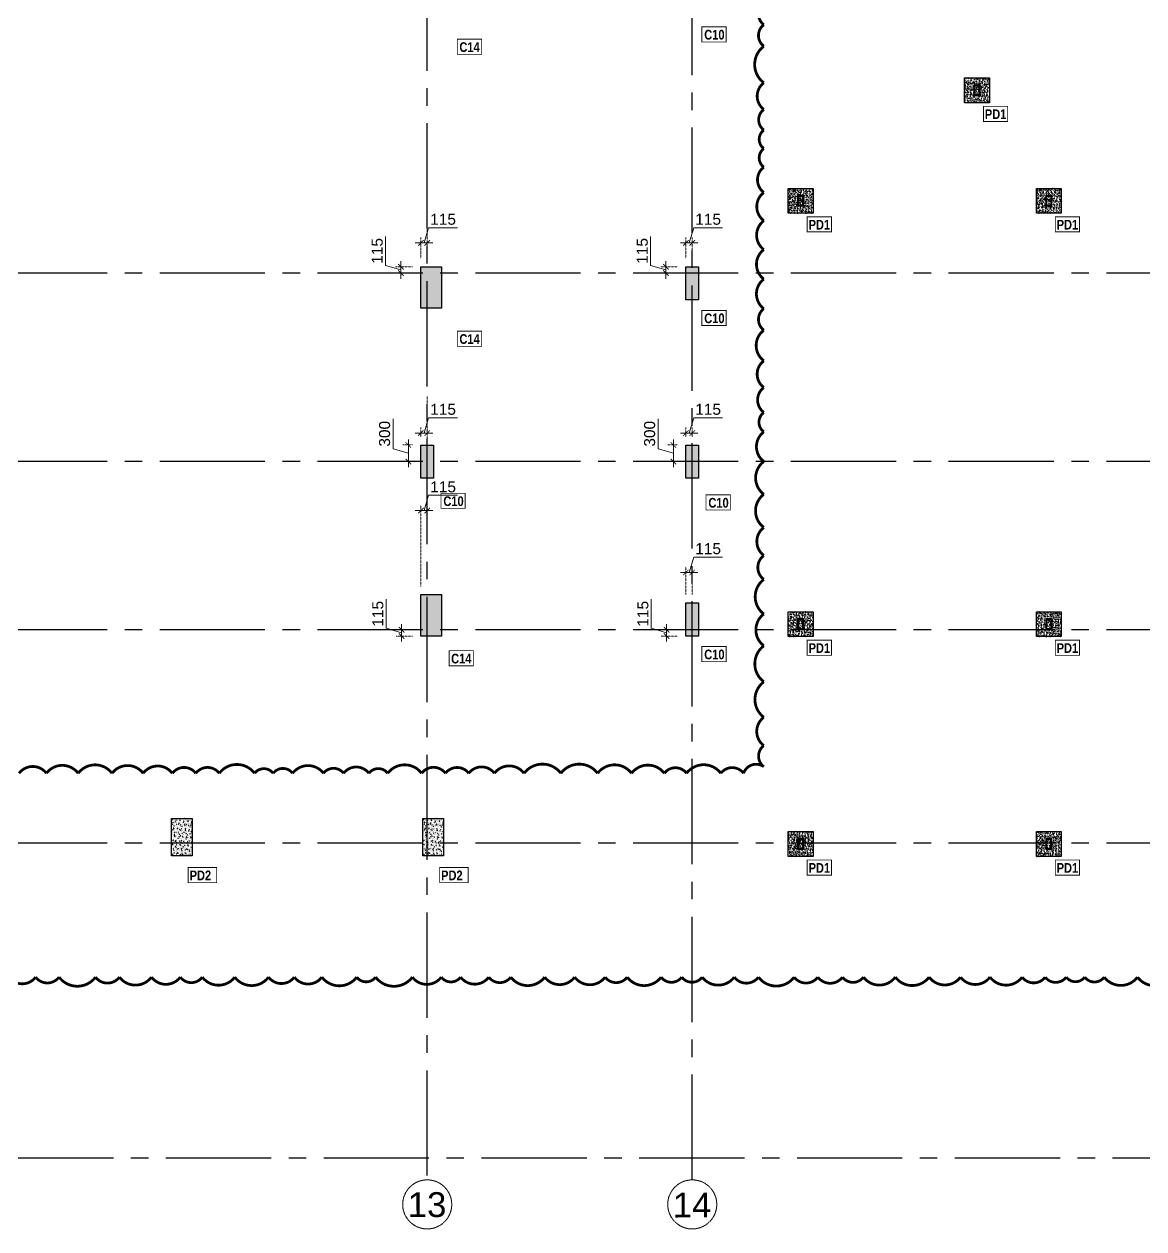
# Model space of a CAD drawing. Header units: millimetres. Extents: x 149548 to 2112824, y -1657616 to -1354760.
# Drawn here: x 1845291 to 1865572, y -1628192 to -1606380 of the extents above; entities that cross this region are included whole.
import ezdxf

# ---------------------------------------------------------------- set-up
doc = ezdxf.new("R2010")
doc.units = ezdxf.units.MM
doc.header["$MEASUREMENT"] = 0
doc.header["$PDMODE"] = 98
for name, pattern in [('ACAD_ISO02W100', [15, 12, -3]), ('CENTER2', [28.575, 19.05, -3.175, 3.175, -3.175]), ('HIDDEN', [0.375, 0.25, -0.125])]:
    doc.linetypes.add(name, pattern=pattern)
for name, color, linetype, lineweight in [('CENTER_LINE', 8, 'CENTER2', 25), ('DIMENSION_MOFA', 62, 'HIDDEN', 15), ('GRID', 252, 'ACAD_ISO02W100', 9), ('s-dm', 171, 'Continuous', 15), ('TXT', 255, 'Continuous', 5)]:
    doc.layers.add(name, color=color, linetype=linetype, lineweight=lineweight)
for name, color, linetype in [('F10', 72, 'Continuous'), ('Hatch', 8, 'Continuous'), ('STEEL STRUCTURE', 6, 'Continuous'), ('STR.COLUMN', 1, 'Continuous')]:
    doc.layers.add(name, color=color, linetype=linetype)
doc.styles.add('1-100', font='arial.ttf', dxfattribs={"height": 400})
doc.styles.add('G3-TEXT', font='ARIALNB.TTF', dxfattribs={"height": 3})
doc.styles.get("Standard").update_dxf_attribs({"font": 'arial.ttf'})
doc.dimstyles.new('Dim 1_100', dxfattribs={"dimscale": 100, "dimtxt": 2, "dimasz": 1, "dimexe": 1, "dimexo": 1.5, "dimgap": 0.5, "dimtad": 1, "dimdec": 0, "dimrnd": 5, "dimzin": 0, "dimdsep": 46, "dimtxsty": 'Standard', "dimblk": 'ARCHTICK', "dimcen": 0, "dimdle": 1, "dimclrd": 256, "dimclre": 256, "dimclrt": 256, "dimadec": 0, "dimazin": 0, "dimtfac": 0.8, "dimtdec": 0, "dimtmove": 1, "dimatfit": 0, "dimfxl": 1.5, "dimtolj": 1, "dimtzin": 0, "dimlwd": -1, "dimlwe": -1, "dimarcsym": 1})

# ---------------------------------------------------------------- blocks, each defined once
blk = doc.blocks.new('PD1')
at = {"layer": 'Hatch'}
h = blk.add_hatch(dxfattribs=at)
h.set_pattern_fill('AR-CONC', color=256, scale=10, angle=180)
h.set_pattern_definition([(230, (-133830.726, -48148.44), (-71.7260183, 6.2752135), [7.5, -82.5]), (175, (-133830.726, -48148.44), (13.8751334, -75.2192134), [6, -66]), (280.4514445, (-133836.7, -48147.92), (-57.8508847, -68.9439991), [6.3740192, -70.1142112]), (226.1842, (-133830.73, -48168.44), (-106.724133, 16.551928), [11.25, -123.75]), (276.6356355, (-133839.62, -48167.06), (-93.4661946, -97.41186), [9.561034, -105.171376]), (171.184164, (-133830.73, -48168.44), (-93.4661945, -97.41186), [9, -99]), (201, (-133840.726, -48163.44), (-59.6907052, 40.261889), [7.5, -82.5]), (146, (-133840.726, -48163.44), (-24.3315332, -72.5150045), [6, -66]), (251.4514447, (-133845.7, -48160.085), (-84.0222377, -32.2531153), [6.374019, -70.1142112]), (217.5, (-133830.726, -48148.44), (-1.21598553, -33.28938538), [0, -65.2, 0, -67, 0, -66.25]), (187.5, (-133830.726, -48148.44), (-26.30695374, -39.4411712), [0, -38.2, 0, -63.7, 0, -25.25]), (147.5, (-133808.426, -48148.44), (-53.38224362, 2.25548717), [0, -25, 0, -78, 0, -103.5]), (137.5, (-133798.426, -48148.44), (-58.3186169, -10.0104982), [0, -32.5, 0, -51.8, 0, -73.5])])
h.paths.add_polyline_path([(1855321, -1647122), (1855321, -1647572), (1855771, -1647572), (1855771, -1647122)])
at = {"layer": 'STR.COLUMN', "color": 3}
blk.add_lwpolyline([(1855321, -1647122), (1855771, -1647122), (1855771, -1647572), (1855321, -1647572)], close=True, dxfattribs=at)
blk = doc.blocks.new('Through Column')
at = {"layer": 'STR.COLUMN', "transparency": 33554687}
h = blk.add_hatch(color=256, dxfattribs=at)
h.dxf.hatch_style = 1
h.paths.add_polyline_path([(1978593, -1509294), (1978968, -1509294), (1978968, -1508544), (1978593, -1508544)])
h = blk.add_hatch(color=256, dxfattribs=at)
h.dxf.hatch_style = 1
h.paths.add_polyline_path([(1983393, -1508544), (1983393, -1509144), (1983623, -1509144), (1983623, -1508544)])
h = blk.add_hatch(color=256, dxfattribs=at)
h.dxf.hatch_style = 1
h.paths.add_polyline_path([(1978593, -1511771), (1978593, -1512371), (1978823, -1512371), (1978823, -1511771)])
h = blk.add_hatch(color=256, dxfattribs=at)
h.dxf.hatch_style = 1
h.paths.add_polyline_path([(1983393, -1511771), (1983393, -1512371), (1983623, -1512371), (1983623, -1511771)])
h = blk.add_hatch(color=256, dxfattribs=at)
h.dxf.hatch_style = 1
h.paths.add_polyline_path([(1978593, -1515229), (1978968, -1515229), (1978968, -1514479), (1978593, -1514479)])
h = blk.add_hatch(color=256, dxfattribs=at)
h.dxf.hatch_style = 1
h.paths.add_polyline_path([(1983393, -1514629), (1983393, -1515229), (1983623, -1515229), (1983623, -1514629)])
at = {"layer": 'STR.COLUMN', "color": 5}
for points in [[(1978593, -1508544), (1978968, -1508544), (1978968, -1509294), (1978593, -1509294), (1978593, -1508544)], [(1983393, -1508544), (1983623, -1508544), (1983623, -1509144), (1983393, -1509144), (1983393, -1508544)], [(1978593, -1511771), (1978823, -1511771), (1978823, -1512371), (1978593, -1512371), (1978593, -1511771)], [(1983393, -1511771), (1983623, -1511771), (1983623, -1512371), (1983393, -1512371), (1983393, -1511771)], [(1978593, -1514479), (1978968, -1514479), (1978968, -1515229), (1978593, -1515229), (1978593, -1514479)], [(1983393, -1514629), (1983623, -1514629), (1983623, -1515229), (1983393, -1515229), (1983393, -1514629)]]:
    blk.add_lwpolyline(points, dxfattribs=at)
blk = doc.blocks.new('SSS')
at = {"layer": 'STEEL STRUCTURE'}
h = blk.add_hatch(color=2, dxfattribs=at)
h.dxf.hatch_style = 1
h.paths.add_polyline_path([(1251002, -1044359), (1250902, -1044359), (1250902, -1044559), (1251002, -1044559)])
h.paths.add_polyline_path([(1250986, -1044375), (1250986, -1044543), (1250918, -1044543), (1250918, -1044375)], flags=16)
h = blk.add_hatch(color=2, dxfattribs=at)
h.dxf.hatch_style = 1
h.paths.add_polyline_path([(1247809, -1046359), (1247709, -1046359), (1247709, -1046559), (1247809, -1046559)])
h.paths.add_polyline_path([(1247793, -1046375), (1247793, -1046543), (1247725, -1046543), (1247725, -1046375)], flags=16)
h = blk.add_hatch(color=2, dxfattribs=at)
h.dxf.hatch_style = 1
h.paths.add_polyline_path([(1252302, -1046359), (1252202, -1046359), (1252202, -1046559), (1252302, -1046559)])
h.paths.add_polyline_path([(1252286, -1046375), (1252286, -1046543), (1252218, -1046543), (1252218, -1046375)], flags=16)
h = blk.add_hatch(color=2, dxfattribs=at)
h.dxf.hatch_style = 1
h.paths.add_polyline_path([(1247809, -1054024), (1247709, -1054024), (1247709, -1054224), (1247809, -1054224)])
h.paths.add_polyline_path([(1247793, -1054040), (1247793, -1054208), (1247725, -1054208), (1247725, -1054040)], flags=16)
h = blk.add_hatch(color=2, dxfattribs=at)
h.dxf.hatch_style = 1
h.paths.add_polyline_path([(1252302, -1054024), (1252202, -1054024), (1252202, -1054224), (1252302, -1054224)])
h.paths.add_polyline_path([(1252286, -1054040), (1252286, -1054208), (1252218, -1054208), (1252218, -1054040)], flags=16)
h = blk.add_hatch(color=2, dxfattribs=at)
h.dxf.hatch_style = 1
h.paths.add_polyline_path([(1247809, -1058004), (1247709, -1058004), (1247709, -1058204), (1247809, -1058204)])
h.paths.add_polyline_path([(1247793, -1058020), (1247793, -1058188), (1247725, -1058188), (1247725, -1058020)], flags=16)
h = blk.add_hatch(color=2, dxfattribs=at)
h.dxf.hatch_style = 1
h.paths.add_polyline_path([(1252302, -1058004), (1252202, -1058004), (1252202, -1058204), (1252302, -1058204)])
h.paths.add_polyline_path([(1252286, -1058020), (1252286, -1058188), (1252218, -1058188), (1252218, -1058020)], flags=16)
at = {"layer": 'STEEL STRUCTURE', "color": 2}
for points in [[(1251002, -1044359), (1251002, -1044559), (1250902, -1044559), (1250902, -1044359), (1251002, -1044359)], [(1247809, -1046359), (1247809, -1046559), (1247709, -1046559), (1247709, -1046359), (1247809, -1046359)], [(1252302, -1046359), (1252302, -1046559), (1252202, -1046559), (1252202, -1046359), (1252302, -1046359)], [(1247809, -1054024), (1247809, -1054224), (1247709, -1054224), (1247709, -1054024), (1247809, -1054024)], [(1252302, -1054024), (1252302, -1054224), (1252202, -1054224), (1252202, -1054024), (1252302, -1054024)], [(1247809, -1058004), (1247809, -1058204), (1247709, -1058204), (1247709, -1058004), (1247809, -1058004)], [(1252302, -1058004), (1252302, -1058204), (1252202, -1058204), (1252202, -1058004), (1252302, -1058004)]]:
    blk.add_lwpolyline(points, dxfattribs=at)
for points in [[(1250986, -1044375), (1250986, -1044543), (1250918, -1044543), (1250918, -1044375)], [(1247793, -1046375), (1247793, -1046543), (1247725, -1046543), (1247725, -1046375)], [(1252286, -1046375), (1252286, -1046543), (1252218, -1046543), (1252218, -1046375)], [(1247793, -1054040), (1247793, -1054208), (1247725, -1054208), (1247725, -1054040)], [(1252286, -1054040), (1252286, -1054208), (1252218, -1054208), (1252218, -1054040)], [(1247793, -1058020), (1247793, -1058188), (1247725, -1058188), (1247725, -1058020)], [(1252286, -1058020), (1252286, -1058188), (1252218, -1058188), (1252218, -1058020)]]:
    blk.add_lwpolyline(points, close=True, dxfattribs=at)
blk = doc.blocks.new('FIRST FLOOR COLUMNS')
at = {"layer": 'CENTER_LINE', "ltscale": 100}
for p, q in [((56005, -28128), (56005, 17663)), ((60805, -28206), (60805, 17638)), ((90214, -11790), (-4699, -11790)), ((90214, -15202), (-4737, -15202)), ((90214, -18245), (-4699, -18245)), ((90214, -22110), (-4699, -22110)), ((90326, -27810), (-4586, -27810))]:
    blk.add_line(p, q, dxfattribs=at)
at = {"layer": 'GRID', "ltscale": 0.3}
for centre in [(56005, -28650), (60805, -28650)]:
    blk.add_circle(centre, 444, dxfattribs=at)
at = {"layer": 'GRID', "ltscale": 0.3, "style": '1-100', "oblique": 0}
for s, p in [('13', (55653, -28879)), ('14', (60453, -28887))]:
    blk.add_text(s, height=450, rotation=0.0553, dxfattribs=at).set_placement(p)
blk = doc.blocks.new('_ArchTick')
at = {"color": 0, "linetype": 'ByBlock', "const_width": 0.15}
blk.add_lwpolyline([(-0.5, -0.5), (0.5, 0.5)], dxfattribs=at)
blk = doc.blocks.new('*D564')
at = {"layer": 'Defpoints', "color": 0}
for p in [(1852592, -1609843), (1852592, -1610343), (1852477, -1610774)]:
    blk.add_point(p, dxfattribs=at)
at = {"layer": 's-dm'}
for p, q in [((1852618, -1610066), (1852535, -1610343)), ((1853142, -1610066), (1852618, -1610066)), ((1852477, -1610343), (1852377, -1610343)), ((1852477, -1610343), (1852592, -1610343)), ((1852592, -1610343), (1852692, -1610343))]:
    blk.add_line(p, q, dxfattribs=at)
at = {"layer": 's-dm', "linetype": 'HIDDEN'}
for p, q in [((1852592, -1609993), (1852592, -1610443)), ((1852477, -1610624), (1852477, -1610243))]:
    blk.add_line(p, q, dxfattribs=at)
at = {"layer": 's-dm', "xscale": 100, "yscale": 100, "zscale": 100}
blk.add_blockref('_ArchTick', (1852477, -1610343), dxfattribs=at)
at = {"layer": 's-dm', "xscale": 100, "yscale": 100, "zscale": 100, "rotation": 180}
blk.add_blockref('_ArchTick', (1852592, -1610343), dxfattribs=at)
at = {"layer": 's-dm', "insert": (1852880, -1609914), "char_height": 200, "attachment_point": 5}
blk.add_mtext('\\A1;115', dxfattribs=at)
blk = doc.blocks.new('*D565')
at = {"layer": 'Defpoints', "color": 0}
for p in [(1857392, -1610343), (1857277, -1610774), (1857392, -1610774)]:
    blk.add_point(p, dxfattribs=at)
at = {"layer": 's-dm'}
for p, q in [((1857418, -1610066), (1857335, -1610343)), ((1857942, -1610066), (1857418, -1610066)), ((1857277, -1610343), (1857177, -1610343)), ((1857277, -1610343), (1857392, -1610343)), ((1857392, -1610343), (1857492, -1610343))]:
    blk.add_line(p, q, dxfattribs=at)
at = {"layer": 's-dm', "linetype": 'HIDDEN'}
for p, q in [((1857277, -1610624), (1857277, -1610243)), ((1857392, -1610624), (1857392, -1610243))]:
    blk.add_line(p, q, dxfattribs=at)
at = {"layer": 's-dm', "xscale": 100, "yscale": 100, "zscale": 100}
blk.add_blockref('_ArchTick', (1857277, -1610343), dxfattribs=at)
at = {"layer": 's-dm', "xscale": 100, "yscale": 100, "zscale": 100, "rotation": 180}
blk.add_blockref('_ArchTick', (1857392, -1610343), dxfattribs=at)
at = {"layer": 's-dm', "insert": (1857680, -1609914), "char_height": 200, "attachment_point": 5}
blk.add_mtext('\\A1;115', dxfattribs=at)
blk = doc.blocks.new('*D579')
at = {"layer": 'Defpoints', "color": 0}
for p in [(1852592, -1615188), (1852592, -1615590), (1852477, -1616709)]:
    blk.add_point(p, dxfattribs=at)
at = {"layer": 's-dm'}
for p, q in [((1852618, -1614911), (1852535, -1615188)), ((1853142, -1614911), (1852618, -1614911)), ((1852477, -1615188), (1852377, -1615188)), ((1852477, -1615188), (1852592, -1615188)), ((1852592, -1615188), (1852692, -1615188))]:
    blk.add_line(p, q, dxfattribs=at)
at = {"layer": 's-dm', "linetype": 'HIDDEN'}
for p, q in [((1852477, -1616559), (1852477, -1615088)), ((1852592, -1615440), (1852592, -1615088))]:
    blk.add_line(p, q, dxfattribs=at)
at = {"layer": 's-dm', "xscale": 100, "yscale": 100, "zscale": 100}
blk.add_blockref('_ArchTick', (1852477, -1615188), dxfattribs=at)
at = {"layer": 's-dm', "xscale": 100, "yscale": 100, "zscale": 100, "rotation": 180}
blk.add_blockref('_ArchTick', (1852592, -1615188), dxfattribs=at)
at = {"layer": 's-dm', "insert": (1852880, -1614759), "char_height": 200, "attachment_point": 5}
blk.add_mtext('\\A1;115', dxfattribs=at)
blk = doc.blocks.new('*D580')
at = {"layer": 'Defpoints', "color": 0}
for p in [(1857392, -1616307), (1857277, -1616859), (1857392, -1616859)]:
    blk.add_point(p, dxfattribs=at)
at = {"layer": 's-dm'}
for p, q in [((1857418, -1616030), (1857335, -1616307)), ((1857942, -1616030), (1857418, -1616030)), ((1857277, -1616307), (1857177, -1616307)), ((1857277, -1616307), (1857392, -1616307)), ((1857392, -1616307), (1857492, -1616307))]:
    blk.add_line(p, q, dxfattribs=at)
at = {"layer": 's-dm', "linetype": 'HIDDEN'}
for p, q in [((1857277, -1616709), (1857277, -1616207)), ((1857392, -1616709), (1857392, -1616207))]:
    blk.add_line(p, q, dxfattribs=at)
at = {"layer": 's-dm', "xscale": 100, "yscale": 100, "zscale": 100}
blk.add_blockref('_ArchTick', (1857277, -1616307), dxfattribs=at)
at = {"layer": 's-dm', "xscale": 100, "yscale": 100, "zscale": 100, "rotation": 180}
blk.add_blockref('_ArchTick', (1857392, -1616307), dxfattribs=at)
at = {"layer": 's-dm', "insert": (1857680, -1615878), "char_height": 200, "attachment_point": 5}
blk.add_mtext('\\A1;115', dxfattribs=at)
blk = doc.blocks.new('*D595')
at = {"layer": 'Defpoints', "color": 0}
for p in [(1852128, -1617459), (1852477, -1617344), (1852477, -1617459)]:
    blk.add_point(p, dxfattribs=at)
at = {"layer": 's-dm'}
for p, q in [((1851851, -1616793), (1851851, -1617318)), ((1851851, -1617318), (1852128, -1617401)), ((1852128, -1617344), (1852128, -1617244)), ((1852128, -1617344), (1852128, -1617459)), ((1852128, -1617459), (1852128, -1617559))]:
    blk.add_line(p, q, dxfattribs=at)
at = {"layer": 's-dm', "linetype": 'HIDDEN'}
for p, q in [((1852327, -1617344), (1852028, -1617344)), ((1852327, -1617459), (1852028, -1617459))]:
    blk.add_line(p, q, dxfattribs=at)
at = {"layer": 's-dm', "xscale": 100, "yscale": 100, "zscale": 100}
for p, rotation in [((1852128, -1617344), 270), ((1852128, -1617459), 90)]:
    blk.add_blockref('_ArchTick', p, dxfattribs=dict(at, rotation=rotation))
at = {"layer": 's-dm', "insert": (1851699, -1617056), "char_height": 200, "attachment_point": 5, "rotation": 90}
blk.add_mtext('\\A1;115', dxfattribs=at)
blk = doc.blocks.new('*D596')
at = {"layer": 'Defpoints', "color": 0}
for p in [(1856928, -1617459), (1857277, -1617344), (1857277, -1617459)]:
    blk.add_point(p, dxfattribs=at)
at = {"layer": 's-dm'}
for p, q in [((1856651, -1616793), (1856651, -1617318)), ((1856651, -1617318), (1856928, -1617401)), ((1856928, -1617344), (1856928, -1617244)), ((1856928, -1617344), (1856928, -1617459)), ((1856928, -1617459), (1856928, -1617559))]:
    blk.add_line(p, q, dxfattribs=at)
at = {"layer": 's-dm', "linetype": 'HIDDEN'}
for p, q in [((1857127, -1617344), (1856828, -1617344)), ((1857127, -1617459), (1856828, -1617459))]:
    blk.add_line(p, q, dxfattribs=at)
at = {"layer": 's-dm', "xscale": 100, "yscale": 100, "zscale": 100}
for p, rotation in [((1856928, -1617344), 270), ((1856928, -1617459), 90)]:
    blk.add_blockref('_ArchTick', p, dxfattribs=dict(at, rotation=rotation))
at = {"layer": 's-dm', "insert": (1856499, -1617056), "char_height": 200, "attachment_point": 5, "rotation": 90}
blk.add_mtext('\\A1;115', dxfattribs=at)
blk = doc.blocks.new('*D597')
at = {"layer": 'Defpoints', "color": 0}
for p in [(1852592, -1612968), (1852592, -1613784), (1852477, -1614000)]:
    blk.add_point(p, dxfattribs=at)
at = {"layer": 's-dm', "linetype": 'HIDDEN'}
for p, q in [((1852592, -1613118), (1852592, -1613884)), ((1852477, -1613850), (1852477, -1613684))]:
    blk.add_line(p, q, dxfattribs=at)
at = {"layer": 's-dm'}
for p, q in [((1852618, -1613507), (1852535, -1613784)), ((1853142, -1613507), (1852618, -1613507)), ((1852477, -1613784), (1852377, -1613784)), ((1852477, -1613784), (1852592, -1613784)), ((1852592, -1613784), (1852692, -1613784))]:
    blk.add_line(p, q, dxfattribs=at)
at = {"layer": 's-dm', "xscale": 100, "yscale": 100, "zscale": 100}
blk.add_blockref('_ArchTick', (1852477, -1613784), dxfattribs=at)
at = {"layer": 's-dm', "xscale": 100, "yscale": 100, "zscale": 100, "rotation": 180}
blk.add_blockref('_ArchTick', (1852592, -1613784), dxfattribs=at)
at = {"layer": 's-dm', "insert": (1852880, -1613355), "char_height": 200, "attachment_point": 5}
blk.add_mtext('\\A1;115', dxfattribs=at)
blk = doc.blocks.new('*D598')
at = {"layer": 'Defpoints', "color": 0}
for p in [(1852477, -1614000), (1851227, -1614300), (1852251, -1614300)]:
    blk.add_point(p, dxfattribs=at)
at = {"layer": 's-dm'}
for p, q in [((1851973, -1613526), (1851973, -1614067)), ((1851973, -1614067), (1852251, -1614150)), ((1852251, -1614000), (1852251, -1613900)), ((1852251, -1614000), (1852251, -1614300)), ((1852251, -1614300), (1852251, -1614400))]:
    blk.add_line(p, q, dxfattribs=at)
at = {"layer": 's-dm', "linetype": 'HIDDEN'}
for p, q in [((1852327, -1614000), (1852151, -1614000)), ((1851377, -1614300), (1852351, -1614300))]:
    blk.add_line(p, q, dxfattribs=at)
at = {"layer": 's-dm', "xscale": 100, "yscale": 100, "zscale": 100}
for p, rotation in [((1852251, -1614000), 270), ((1852251, -1614300), 90)]:
    blk.add_blockref('_ArchTick', p, dxfattribs=dict(at, rotation=rotation))
at = {"layer": 's-dm', "insert": (1851821, -1613797), "char_height": 200, "attachment_point": 5, "rotation": 90}
blk.add_mtext('\\A1;300', dxfattribs=at)
blk = doc.blocks.new('*D599')
at = {"layer": 'Defpoints', "color": 0}
for p in [(1857392, -1613784), (1857277, -1614000), (1857392, -1614000)]:
    blk.add_point(p, dxfattribs=at)
at = {"layer": 's-dm'}
for p, q in [((1857418, -1613507), (1857335, -1613784)), ((1857942, -1613507), (1857418, -1613507)), ((1857277, -1613784), (1857177, -1613784)), ((1857277, -1613784), (1857392, -1613784)), ((1857392, -1613784), (1857492, -1613784))]:
    blk.add_line(p, q, dxfattribs=at)
at = {"layer": 's-dm', "linetype": 'HIDDEN'}
for p, q in [((1857277, -1613850), (1857277, -1613684)), ((1857392, -1613850), (1857392, -1613684))]:
    blk.add_line(p, q, dxfattribs=at)
at = {"layer": 's-dm', "xscale": 100, "yscale": 100, "zscale": 100}
blk.add_blockref('_ArchTick', (1857277, -1613784), dxfattribs=at)
at = {"layer": 's-dm', "xscale": 100, "yscale": 100, "zscale": 100, "rotation": 180}
blk.add_blockref('_ArchTick', (1857392, -1613784), dxfattribs=at)
at = {"layer": 's-dm', "insert": (1857680, -1613355), "char_height": 200, "attachment_point": 5}
blk.add_mtext('\\A1;115', dxfattribs=at)
blk = doc.blocks.new('*D600')
at = {"layer": 'Defpoints', "color": 0}
for p in [(1857277, -1614000), (1857051, -1614300), (1857277, -1614300)]:
    blk.add_point(p, dxfattribs=at)
at = {"layer": 's-dm'}
for p, q in [((1856773, -1613526), (1856773, -1614067)), ((1856773, -1614067), (1857051, -1614150)), ((1857051, -1614000), (1857051, -1613900)), ((1857051, -1614000), (1857051, -1614300)), ((1857051, -1614300), (1857051, -1614400))]:
    blk.add_line(p, q, dxfattribs=at)
at = {"layer": 's-dm', "linetype": 'HIDDEN'}
for p, q in [((1857127, -1614000), (1856951, -1614000)), ((1857127, -1614300), (1856951, -1614300))]:
    blk.add_line(p, q, dxfattribs=at)
at = {"layer": 's-dm', "xscale": 100, "yscale": 100, "zscale": 100}
for p, rotation in [((1857051, -1614000), 270), ((1857051, -1614300), 90)]:
    blk.add_blockref('_ArchTick', p, dxfattribs=dict(at, rotation=rotation))
at = {"layer": 's-dm', "insert": (1856621, -1613797), "char_height": 200, "attachment_point": 5, "rotation": 90}
blk.add_mtext('\\A1;300', dxfattribs=at)
blk = doc.blocks.new('*D609')
at = {"layer": 'Defpoints', "color": 0}
for p in [(1852477, -1610774), (1852116, -1610889), (1852477, -1610889)]:
    blk.add_point(p, dxfattribs=at)
at = {"layer": 's-dm'}
for p, q in [((1851839, -1610223), (1851839, -1610748)), ((1851839, -1610748), (1852116, -1610831)), ((1852116, -1610774), (1852116, -1610674)), ((1852116, -1610774), (1852116, -1610889)), ((1852116, -1610889), (1852116, -1610989))]:
    blk.add_line(p, q, dxfattribs=at)
at = {"layer": 's-dm', "linetype": 'HIDDEN'}
for p, q in [((1852327, -1610774), (1852016, -1610774)), ((1852327, -1610889), (1852016, -1610889))]:
    blk.add_line(p, q, dxfattribs=at)
at = {"layer": 's-dm', "xscale": 100, "yscale": 100, "zscale": 100}
for p, rotation in [((1852116, -1610774), 270), ((1852116, -1610889), 90)]:
    blk.add_blockref('_ArchTick', p, dxfattribs=dict(at, rotation=rotation))
at = {"layer": 's-dm', "insert": (1851687, -1610486), "char_height": 200, "attachment_point": 5, "rotation": 90}
blk.add_mtext('\\A1;115', dxfattribs=at)
blk = doc.blocks.new('*D610')
at = {"layer": 'Defpoints', "color": 0}
for p in [(1857277, -1610774), (1856916, -1610889), (1857277, -1610889)]:
    blk.add_point(p, dxfattribs=at)
at = {"layer": 's-dm'}
for p, q in [((1856639, -1610223), (1856639, -1610748)), ((1856639, -1610748), (1856916, -1610831)), ((1856916, -1610774), (1856916, -1610674)), ((1856916, -1610774), (1856916, -1610889)), ((1856916, -1610889), (1856916, -1610989))]:
    blk.add_line(p, q, dxfattribs=at)
at = {"layer": 's-dm', "linetype": 'HIDDEN'}
for p, q in [((1857127, -1610774), (1856816, -1610774)), ((1857127, -1610889), (1856816, -1610889))]:
    blk.add_line(p, q, dxfattribs=at)
at = {"layer": 's-dm', "xscale": 100, "yscale": 100, "zscale": 100}
for p, rotation in [((1856916, -1610774), 270), ((1856916, -1610889), 90)]:
    blk.add_blockref('_ArchTick', p, dxfattribs=dict(at, rotation=rotation))
at = {"layer": 's-dm', "insert": (1856487, -1610486), "char_height": 200, "attachment_point": 5, "rotation": 90}
blk.add_mtext('\\A1;115', dxfattribs=at)

msp = doc.modelspace()

# ---------------------------------------------------------------- hatches: boundary and pattern name
at = {"layer": 'Hatch'}
h = msp.add_hatch(dxfattribs=at)
h.set_pattern_fill('AR-CONC', color=256, scale=10, angle=180)
h.set_pattern_definition([(230, (-141192.003, -21787.48), (-71.7260183, 6.2752135), [7.5, -82.5]), (175, (-141192, -21787.48), (13.8751334, -75.2192134), [6, -66]), (280.4514445, (-141197.98, -21786.96), (-57.8508847, -68.9439991), [6.3740192, -70.1142112]), (226.1842, (-141192, -21807.48), (-106.724133, 16.551928), [11.25, -123.75]), (276.6356355, (-141200.9, -21806.1), (-93.4661946, -97.41186), [9.561034, -105.171376]), (171.184164, (-141192, -21807.48), (-93.4661945, -97.41186), [9, -99]), (201, (-141202.003, -21802.48), (-59.6907052, 40.261889), [7.5, -82.5]), (146, (-141202, -21802.48), (-24.3315332, -72.5150045), [6, -66]), (251.4514447, (-141206.98, -21799.125), (-84.0222377, -32.2531153), [6.374019, -70.1142112]), (217.5, (-141192.003, -21787.48), (-1.21598553, -33.28938538), [0, -65.2, 0, -67, 0, -66.25]), (187.5, (-141192.003, -21787.48), (-26.30695374, -39.4411712), [0, -38.2, 0, -63.7, 0, -25.25]), (147.5, (-141169.703, -21787.48), (-53.38224362, 2.25548717), [0, -25, 0, -78, 0, -103.5]), (137.5, (-141159.703, -21787.48), (-58.3186169, -10.0104982), [0, -32.5, 0, -51.8, 0, -73.5])])
h.paths.add_polyline_path([(1847959.7, -1620761), (1847959.7, -1621436), (1848334.7, -1621436), (1848334.7, -1620761)])
h = msp.add_hatch(dxfattribs=at)
h.set_pattern_fill('AR-CONC', color=256, scale=10, angle=180)
h.set_pattern_definition([(230, (-136637, -21787.48), (-71.7260183, 6.2752135), [7.5, -82.5]), (175, (-136637, -21787.48), (13.8751334, -75.2192134), [6, -66]), (280.4514445, (-136642.98, -21786.96), (-57.8508847, -68.9439991), [6.3740192, -70.1142112]), (226.1842, (-136637, -21807.48), (-106.724133, 16.551928), [11.25, -123.75]), (276.6356355, (-136645.9, -21806.1), (-93.4661946, -97.41186), [9.561034, -105.171376]), (171.184164, (-136637, -21807.48), (-93.4661945, -97.41186), [9, -99]), (201, (-136647, -21802.48), (-59.6907052, 40.261889), [7.5, -82.5]), (146, (-136647, -21802.48), (-24.3315332, -72.5150045), [6, -66]), (251.4514447, (-136651.976, -21799.125), (-84.0222377, -32.2531153), [6.374019, -70.1142112]), (217.5, (-136637.002, -21787.48), (-1.21598553, -33.28938538), [0, -65.2, 0, -67, 0, -66.25]), (187.5, (-136637.002, -21787.48), (-26.30695374, -39.4411712), [0, -38.2, 0, -63.7, 0, -25.25]), (147.5, (-136614.702, -21787.48), (-53.38224362, 2.25548717), [0, -25, 0, -78, 0, -103.5]), (137.5, (-136604.7, -21787.48), (-58.3186169, -10.0104982), [0, -32.5, 0, -51.8, 0, -73.5])])
h.paths.add_polyline_path([(1852514.7, -1620761), (1852514.7, -1621436), (1852889.7, -1621436), (1852889.7, -1620761)])

# ---------------------------------------------------------------- linework, layer by layer
at = {"color": 101, "const_width": 14.8}
for points in [[(1857566.2, -1606702.7), (1857566.2, -1606429.1), (1858005.5, -1606429.1), (1858005.5, -1606702.7)], [(1853138.7, -1606927.7), (1853138.7, -1606654.1), (1853578, -1606654.1), (1853578, -1606927.7)], [(1862666.3, -1608142.3), (1862666.3, -1607868.7), (1863105.6, -1607868.7), (1863105.6, -1608142.3)], [(1859473.8, -1610142.3), (1859473.8, -1609868.7), (1859913.1, -1609868.7), (1859913.1, -1610142.3)], [(1863966.8, -1610142.3), (1863966.8, -1609868.7), (1864406.1, -1609868.7), (1864406.1, -1610142.3)], [(1857566.2, -1611837.7), (1857566.2, -1611564.1), (1858005.5, -1611564.1), (1858005.5, -1611837.7)], [(1853138.7, -1612212.7), (1853138.7, -1611939.1), (1853578, -1611939.1), (1853578, -1612212.7)], [(1852841.2, -1615147.7), (1852841.2, -1614874.1), (1853280.5, -1614874.1), (1853280.5, -1615147.7)], [(1857641.2, -1615177.1), (1857641.2, -1614903.5), (1858080.5, -1614903.5), (1858080.5, -1615177.1)], [(1859473.8, -1617807.3), (1859473.8, -1617533.7), (1859913.1, -1617533.7), (1859913.1, -1617807.3)], [(1863966.8, -1617807.3), (1863966.8, -1617533.7), (1864406.1, -1617533.7), (1864406.1, -1617807.3)], [(1852988.7, -1617997.7), (1852988.7, -1617724.1), (1853428, -1617724.1), (1853428, -1617997.7)], [(1857566.2, -1617922.7), (1857566.2, -1617649.1), (1858005.5, -1617649.1), (1858005.5, -1617922.7)], [(1848263.8, -1621923.1), (1848263.8, -1621649.5), (1848778.1, -1621649.5), (1848778.1, -1621923.1)], [(1852818.8, -1621923.1), (1852818.8, -1621649.5), (1853333.1, -1621649.5), (1853333.1, -1621923.1)], [(1859473.8, -1621787.3), (1859473.8, -1621513.7), (1859913.1, -1621513.7), (1859913.1, -1621787.3)], [(1863966.8, -1621787.3), (1863966.8, -1621513.7), (1864406.1, -1621513.7), (1864406.1, -1621787.3)]]:
    msp.add_lwpolyline(points, close=True, dxfattribs=at)
at = {"layer": 'F10', "color": 7, "const_width": 50}
for points in [[(1858688.5, -1606009.5, 0.5), (1858688.5, -1606392, 0.5), (1858688.5, -1606780.6, 0.5), (1858688.5, -1607443.4, 0.5), (1858688.5, -1607925.3, 0.5), (1858688.5, -1608298.4, 0.5), (1858688.5, -1608633.3, 0.5), (1858688.5, -1608969.6, 0.5), (1858688.5, -1609428.9, 0.5), (1858688.5, -1609939.4, 0.5), (1858688.5, -1610463.1, 0.5), (1858688.5, -1610997.1, 0.5), (1858688.5, -1611532.8, 0.5), (1858688.5, -1611921.5, 0.5), (1858688.5, -1612475.9, 0.5), (1858688.5, -1612959.5, 0.5), (1858688.5, -1613410.2, 0.5), (1858688.5, -1613762.5, 0.5), (1858688.5, -1614298.4, 0.5), (1858688.5, -1614892.9, 0.5), (1858688.5, -1615493.7, 0.5), (1858688.5, -1616000.4, 0.5), (1858688.5, -1616434.3, 0.5), (1858688.5, -1617059.7, 0.5), (1858688.5, -1617635.2, 0.5), (1858688.5, -1618287.2, 0.5), (1858688.5, -1618929.1, 0.5), (1858688.5, -1619442.2, 0.5), (1858688.5, -1619823, 0.5), (1858321.9, -1619943.8, 0.5), (1857910.2, -1619943.8, 0.5), (1857289.4, -1619943.8, 0.5), (1856886.2, -1619943.8, 0.5), (1856293, -1619943.8, 0.5), (1855678.5, -1619943.8, 0.5), (1855012.9, -1619943.8, 0.5), (1854346.3, -1619943.8, 0.5), (1853809.1, -1619943.8, 0.5), (1853345, -1619943.8, 0.5), (1852922.9, -1619943.8, 0.5), (1852490.5, -1619943.8, 0.5), (1851877.1, -1619943.8, 0.5), (1851535.8, -1619943.8, 0.5), (1851077.2, -1619943.8, 0.5), (1850713, -1619943.8, 0.5), (1850154, -1619943.8, 0.5), (1849801.9, -1619943.8, 0.5), (1849465.6, -1619943.8, 0.5), (1848826, -1619943.8, 0.5), (1848400.7, -1619943.8, 0.5), (1847976.4, -1619943.8, 0.5), (1847447.1, -1619943.8, 0.5), (1846883.4, -1619943.8, 0.5), (1846270.9, -1619943.8, 0.5), (1845695.4, -1619943.8, 0.5), (1845200.4, -1619943.8, 0.5)], [(1845015.2, -1623633.5, 0.5), (1845500.6, -1623633.5, 0.5), (1845924.6, -1623633.5, 0.5), (1846585.5, -1623633.5, 0.5), (1847018.1, -1623633.5, 0.5), (1847597.9, -1623633.5, 0.5), (1848120.3, -1623633.5, 0.5), (1848519, -1623633.5, 0.5), (1849106.1, -1623633.5, 0.5), (1849719.2, -1623633.5, 0.5), (1850185.1, -1623633.5, 0.5), (1850685.4, -1623633.5, 0.5), (1851315.5, -1623633.5, 0.5), (1851657.9, -1623633.5, 0.5), (1852322.8, -1623633.5, 0.5), (1852847, -1623633.5, 0.5), (1853197.2, -1623633.5, 0.5), (1853707.6, -1623633.5, 0.5), (1854105.7, -1623633.5, 0.5), (1854720, -1623633.5, 0.5), (1855262.3, -1623633.5, 0.5), (1855814.8, -1623633.5, 0.5), (1856214.1, -1623633.5, 0.5), (1856828.1, -1623633.5, 0.5), (1857202.6, -1623633.5, 0.5), (1857572.5, -1623633.5, 0.5), (1858153.6, -1623633.5, 0.5), (1858591.6, -1623633.5, 0.5), (1859238.6, -1623633.5, 0.5), (1859667.3, -1623633.5, 0.5), (1860112.8, -1623633.5, 0.5), (1860492.9, -1623633.5, 0.5), (1861070.5, -1623633.5, 0.5), (1861682.1, -1623633.5, 0.5), (1862251.4, -1623633.5, 0.5), (1862784.8, -1623633.5, 0.5), (1863367.2, -1623633.5, 0.5), (1863784.8, -1623633.5, 0.5), (1864166.3, -1623633.5, 0.5), (1864500.2, -1623633.5, 0.5), (1864853.8, -1623633.5, 0.5), (1865455.9, -1623633.5, 0.5), (1866073.5, -1623633.5, 0.5)]]:
    msp.add_lwpolyline(points, format="xyb", dxfattribs=at)
at = {"layer": 'STR.COLUMN', "color": 3}
for points in [[(1847959.7, -1620761), (1848334.7, -1620761), (1848334.7, -1621436), (1847959.7, -1621436)], [(1852514.7, -1620761), (1852889.7, -1620761), (1852889.7, -1621436), (1852514.7, -1621436)]]:
    msp.add_lwpolyline(points, close=True, dxfattribs=at)

# ---------------------------------------------------------------- block references
at = {"layer": 'DIMENSION_MOFA', "color": 40, "true_color": 0xf8d731}
msp.add_blockref('SSS', (611597.9, -563119.7), dxfattribs=at)
at = {"layer": 'GRID'}
msp.add_blockref('FIRST FLOOR COLUMNS', (1796587.2, -1599098.5), dxfattribs=at)
at = {"layer": 'STR.COLUMN'}
for name, p in [('Through Column', (-126115.3, -102229.3)), ('PD1', (7003.7, 39768.5)), ('PD1', (3811.2, 37768.5)), ('PD1', (8304.2, 37768.5)), ('PD1', (3811.2, 30103.4)), ('PD1', (8304.2, 30103.4)), ('PD1', (3811.2, 26123.4)), ('PD1', (8304.2, 26123.4))]:
    msp.add_blockref(name, p, dxfattribs=at)

# ---------------------------------------------------------------- texts
at = {"layer": 'TXT', "style": 'G3-TEXT'}
for s, p in [('C10', (1857609.6, -1606659.3)), ('C14', (1853175.1, -1606884.3)), ('PD1', (1862691.2, -1608098.9)), ('PD1', (1859498.7, -1610098.9)), ('PD1', (1863991.7, -1610098.9)), ('C10', (1857609.6, -1611794.3)), ('C14', (1853175.1, -1612169.3)), ('C10', (1852884.6, -1615104.3)), ('C10', (1857684.6, -1615133.7)), ('C14', (1853025.1, -1617954.3)), ('C10', (1857609.6, -1617879.3)), ('PD1', (1859498.7, -1617763.9)), ('PD1', (1863991.7, -1617763.9)), ('PD2', (1848288.7, -1621879.7)), ('PD2', (1852843.7, -1621879.7)), ('PD1', (1859498.7, -1621743.9)), ('PD1', (1863991.7, -1621743.9))]:
    msp.add_text(s, height=175, dxfattribs=at).set_placement(p)

# ---------------------------------------------------------------- dimensions: what is measured, and where the dimension line sits
at = {"layer": 's-dm'}
for base, p1, p2, picture, middle in [((1852592.2, -1610343), (1852477.2, -1610773.5), (1852592.2, -1609843), '*D564', (1852667.9, -1609913.7)), ((1857392.2, -1610343), (1857277.2, -1610773.5), (1857392.2, -1610773.5), '*D565', (1857467.9, -1609913.7)), ((1852592.2, -1613783.9), (1852477.2, -1614000.4), (1852592.2, -1612967.5), '*D597', (1852667.9, -1613354.6)), ((1857392.2, -1613783.9), (1857277.2, -1614000.4), (1857392.2, -1614000.4), '*D599', (1857467.9, -1613354.6)), ((1852592.2, -1615188.4), (1852477.2, -1616708.5), (1852592.2, -1615589.7), '*D579', (1852667.9, -1614759.2)), ((1857392.2, -1616307.2), (1857277.2, -1616858.5), (1857392.2, -1616858.5), '*D580', (1857467.9, -1615878))]:
    dim = msp.add_linear_dim(base=base, p1=p1, p2=p2, dimstyle='Dim 1_100', dxfattribs=at)
    dim.commit()
    dim.dimension.update_dxf_attribs({"geometry": picture, "text_midpoint": middle})
for base, p1, p2, picture, middle in [((1852116.1, -1610888.5), (1852477.2, -1610773.5), (1852477.2, -1610888.5), '*D609', (1851686.9, -1610697.9)), ((1856916.1, -1610888.5), (1857277.2, -1610773.5), (1857277.2, -1610888.5), '*D610', (1856486.9, -1610697.9)), ((1852250.7, -1614300.4), (1852477.2, -1614000.4), (1851226.5, -1614300.4), '*D598', (1851821.3, -1614017.3)), ((1857050.7, -1614300.4), (1857277.2, -1614000.4), (1857277.2, -1614300.4), '*D600', (1856621.3, -1614017.3)), ((1852128.4, -1617458.5), (1852477.2, -1617343.5), (1852477.2, -1617458.5), '*D595', (1851699.2, -1617267.9)), ((1856928.4, -1617458.5), (1857277.2, -1617343.5), (1857277.2, -1617458.5), '*D596', (1856499.2, -1617267.9))]:
    dim = msp.add_linear_dim(base=base, p1=p1, p2=p2, angle=90, dimstyle='Dim 1_100', dxfattribs=at)
    dim.commit()
    dim.dimension.update_dxf_attribs({"geometry": picture, "text_midpoint": middle})

doc.saveas('drawing.dxf')
